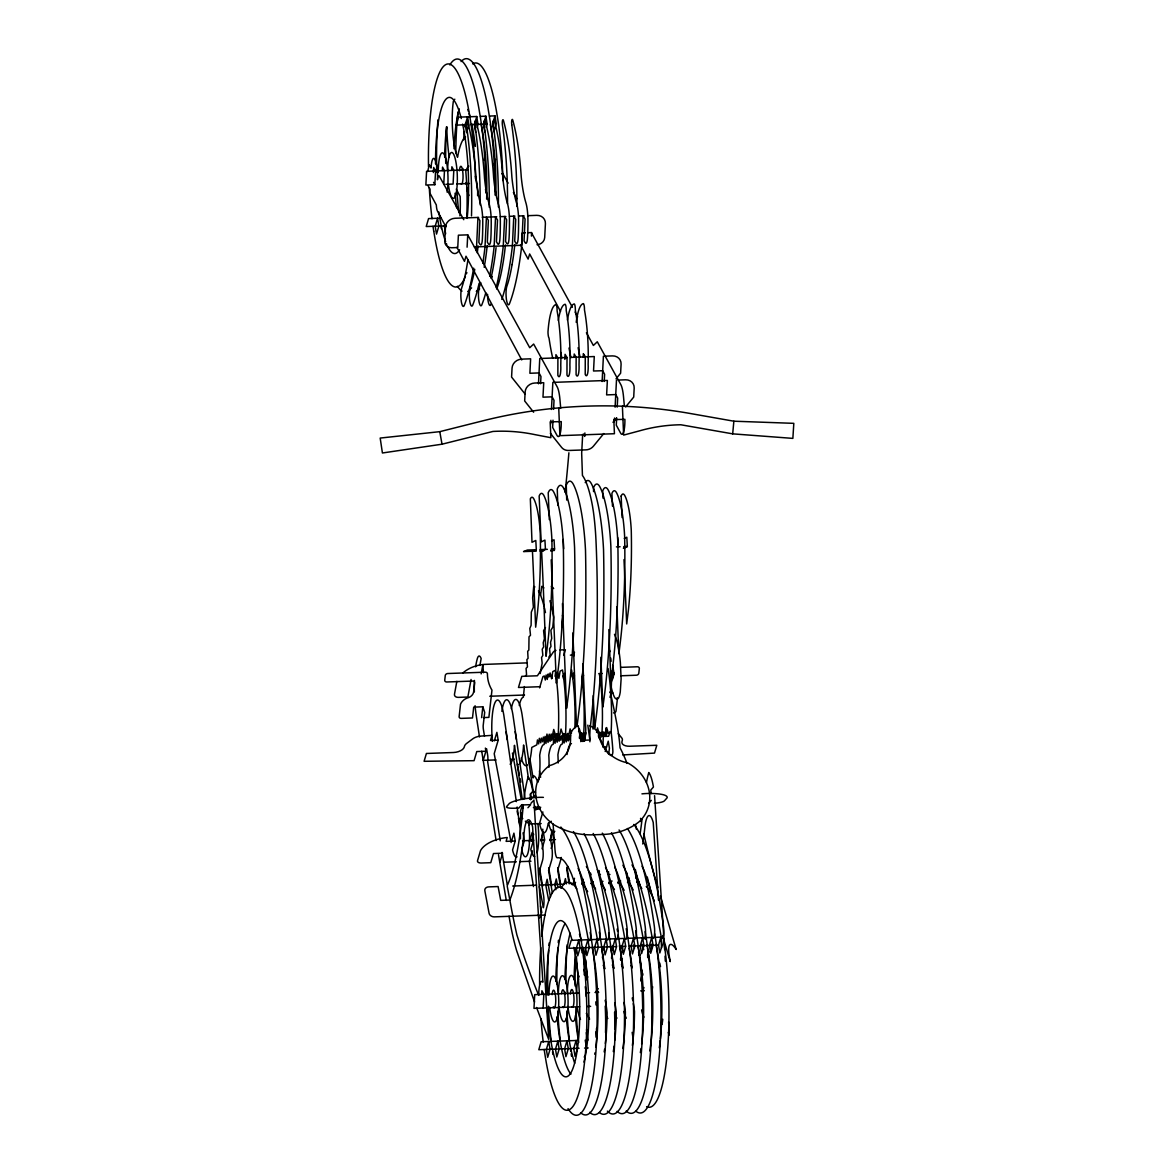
<?xml version="1.0" encoding="UTF-8"?>
<svg xmlns="http://www.w3.org/2000/svg" width="1174" height="1174" viewBox="0 0 1174 1174"><rect width="100%" height="100%" fill="white"/><g stroke="black" fill="none" stroke-linecap="round" stroke-linejoin="round"><path stroke-width="1.5" d="M555.816 358.055L555.948 354.651L557.899 357.85L557.855 375.342A10.434 2.187 88 0 0 560.115 375.049A10.434 2.187 88 0 0 560.761 365.246A62.78 13.119 88 0 0 557.107 310.861A4.945 1.027 88 0 0 556.065 304.594A49.337 10.302 88 0 0 547.994 331.846A5.562 1.159 88 0 0 549.036 338.112A93.773 19.591 88 0 0 552.734 358.231M564.855 359.42L565.076 354.328L567.013 357.527L566.969 375.02A10.434 2.187 88 0 0 569.243 374.726A10.434 2.187 88 0 0 569.889 364.923A62.78 13.119 88 0 0 566.22 310.538A4.945 1.027 88 0 0 565.178 304.271A49.337 10.302 88 0 0 558.325 320.414M574.057 357.41L574.203 354.005L576.141 357.19L576.096 374.697A10.434 2.187 88 0 0 578.356 374.403A10.434 2.187 88 0 0 579.017 364.6A62.78 13.119 88 0 0 575.348 310.2A4.945 1.027 88 0 0 574.306 303.949A49.337 10.302 88 0 0 567.453 320.091M583.184 357.072L583.317 353.682L585.268 356.867L585.224 374.374A10.434 2.187 88 0 0 587.484 374.08A10.434 2.187 88 0 0 588.13 364.278A62.78 13.119 88 0 0 584.476 309.877A4.945 1.027 88 0 0 583.434 303.626A49.337 10.302 88 0 0 576.199 322.322M584.901 432.957L584.725 436.405L583.419 433.998M550.723 423.902L550.899 420.292M551.457 409.462L552.851 382.386L607.369 380.449L606.62 394.89L615.748 394.567L617.671 398.089L617.201 407.114M553.013 420.204L552.646 427.424L556.74 434.938A16.612 3.478 88 0 0 561.26 421.613L550.18 421.862L550.855 437.697L534.992 434.644A165.916 162.159 78.8 0 0 492.948 431.445L442.026 444.198L382.416 452.988L380.185 438.063L439.766 431.665L483.497 420.659A517.294 505.583 78.8 0 1 689.343 413.336L733.867 421.202L793.815 423.344L792.861 438.386L732.679 433.852L680.832 424.768A165.916 162.159 78.8 0 0 639.184 430.946L623.629 435.099L622.396 406.263L624.348 405.881L623.541 397.003A18.446 3.86 88 0 0 620.855 384.661L597.287 341.781L593.384 345.464L586.398 332.741M553.57 409.374L554.025 400.349L552.103 396.827L542.975 397.164L543.723 382.709L534.669 383.032A9.289 8.379 -28.6 0 0 525.145 391.955L524.675 400.965L533.627 412.235M614.354 421.627L614.545 418.017M615.103 407.202L616.482 380.127M616.658 417.944L616.291 425.164L620.386 432.678A16.612 3.478 88 0 0 624.906 419.338L613.826 419.588L614.428 433.72L559.91 435.657L558.751 408.537L560.702 408.156L559.91 399.263A18.446 3.86 88 0 0 557.21 386.921L533.656 344.041L529.738 347.724L467.736 234.859L458.388 235.182L457.757 247.538L451.652 247.743A7.426 6.706 -28.6 0 1 444.741 241.125L445.46 227.184A9.289 8.379 -28.6 0 1 454.984 218.261L478.61 217.425M427.688 171.58L429.229 164.771L431.049 168.058A15.541 3.243 88 0 1 434.982 159.517A15.541 3.243 88 0 1 437.462 179.739A7.602 1.585 88 0 1 439.325 176.232L463.759 219.699M433.367 172.563L433.646 167.412L435.569 170.993L434.835 184.714L425.868 185.037L426.588 171.301L468.353 169.819M442.363 170.524L442.554 167.09L444.476 170.67L443.743 184.406M451.711 170.186L451.887 166.767L453.81 170.333L453.091 184.069L445.827 184.333M467.091 247.2L467.736 234.859M531.411 236.106L531.587 232.584L528.476 232.687M538.484 383.781L539.761 358.496L567.013 357.527M540.598 383.707L540.965 376.516L539.042 372.98M541.728 994.158L541.904 990.739L543.826 994.305L543.107 1008.04M582.671 434.497L581.673 453.193L582.436 475.499A79.993 16.715 88 0 1 592.503 506.082L593.369 511.512A74.813 15.629 88 0 1 596.025 541.566L596.172 544.912A286.089 59.771 88 0 1 590.478 725.385A27.897 5.826 88 0 0 589.891 741.807M602.13 381.506L603.407 356.221L612.446 355.898A9.289 8.379 -28.6 0 1 621.09 364.175L620.62 373.185L616.027 378.806M604.243 381.447L604.61 374.257L602.673 370.72L593.53 370.999L594.279 356.544L570.652 357.395M524.382 686.57L523.384 697.136A34.325 7.176 88 0 0 519.29 705.501M561.847 626.989L562.786 616.981A69.97 14.616 88 0 0 562.478 615.279M732.679 433.852L733.867 421.202M481.604 717.652L482.837 706.807L473.709 707.13L472.491 717.974L461.191 718.385A2.319 1.849 -18.3 0 1 459.137 716.566L460.531 704.18A10.992 8.746 -18.3 0 1 467.076 698.06A7.543 6.002 -18.3 0 0 473.577 692.249L474.634 682.886A2.319 1.849 -18.3 0 0 472.579 681.067L446.795 681.977A2.319 1.849 -18.3 0 1 444.741 680.157L445.269 675.505A2.319 1.849 -18.3 0 1 447.749 673.524L485.346 672.188A2.319 1.849 -18.3 0 1 487.415 673.817A49.381 39.285 -18.3 0 0 491.965 690.136L488.883 717.387L483.424 717.593M570.593 735.452L570.021 739.987L568.847 736.186L568.26 740.897L565.633 733.633L564.606 738.417L563.344 733.486L562.595 739.444L561.466 735.775L560.908 740.324L559.719 736.509L559.132 741.22L557.738 737.536L557.151 742.247L555.757 737.727L555.053 743.318L553.834 739.371L553.218 744.257L551.897 744.947A33.841 7.073 88 0 0 548.786 755.161A26.929 5.621 88 0 1 548.992 767.268M579.34 738.153L579.721 735.129L580.851 738.798L581.6 732.84L582.847 737.771L583.874 732.972L585.019 736.656L585.841 732.767M580.792 741.66L581.203 738.402L582.011 741.029M582.597 740.941L583.126 736.744L584.52 741.278L585.107 736.568M608.66 754.324L609.423 748.22L608.249 741.161L605.182 751.492M540.554 595.101L541.816 586.34A69.97 14.616 88 0 1 543.9 587.91M555.023 676.283L555.478 673.538M581.908 678.205L582.803 672.731L583.566 675.71M600.824 673.45L600.149 677.559L599.4 674.595M456.847 681.346L454.47 694.318A4.637 3.126 -13.2 0 0 458.418 697.371L467.854 697.033L471.082 679.467M479.902 665.467L481.164 658.541A17.889 3.742 88 0 0 477.598 657.748A43.159 9.025 88 0 0 475.631 666.861M481.164 673.92L482.749 665.262A17.889 3.742 88 0 1 483.453 672.731M578.606 731.563L579.252 728.555L581.042 734.337L583.757 732.943A69.97 14.616 88 0 0 581.732 676.708M596.539 732.415L597.493 727.909L599.283 733.691L602.013 732.297A69.97 14.616 88 0 0 599.738 674.214M564.004 884.198L565.398 878.607L566.396 883.89M573.117 883.875L574.512 878.269M582.245 883.552L583.287 879.355M467.164 124.723L456.26 125.119L458.623 117.151L476.791 116.505L474.355 124.473L475.675 132.354M477.084 127.57L478.023 124.4L476.717 116.52M480.43 116.387L485.875 116.182L483.483 124.136L484.803 132.031M486.212 127.247L487.151 124.062L485.845 116.182M494.958 115.859L492.61 123.813L493.916 131.693L496.279 123.74L494.958 115.859L489.514 116.05M494.386 740.765L496.881 732.356L498.187 740.236L494.21 753.693L511.13 842.55M540.187 673.568L542.139 663.163L541.552 657.528L542.858 655.371L542.227 649.222L543.65 646.874L543.224 642.75L544.413 638.759L543.577 630.658L545.455 627.562M539.6 687.861L542.916 676.65L544.266 675.96L545.308 680.039L546.13 674.991L547.26 679.438L548.155 673.949L548.918 676.943L550.107 672.951L551.604 678.807L552.778 671.587L555.185 670.354A69.97 14.616 88 0 1 558.252 733.838L555.522 735.247L553.732 729.45L552.118 736.993L551.208 733.999L550.371 737.888L549.227 734.205L548.214 738.989L546.952 734.058L546.203 740.031L545.074 736.362L544.149 744.433L542.814 745.108A33.841 7.073 88 0 0 539.702 755.322A26.929 5.621 88 0 1 539.292 775.853A7.338 1.526 88 0 1 538.983 779.874M499.889 862.362L502.589 853.204L493.476 853.542L490.761 862.685L481.325 863.022A4.637 2.407 -9.5 0 1 477.524 860.689L480.489 850.68A26.723 13.824 -9.5 0 1 507.241 837.502L506.111 841.347L515.254 841.024L513.918 833.144L511.6 840.98M556.637 675.197L557.43 672.541L558.912 678.396L560.101 671.176L562.493 669.943A69.97 14.616 88 0 1 565.56 733.427L562.845 734.836L561.055 729.039L559.44 736.568L558.516 733.589L557.694 737.477L556.549 733.794L555.522 738.578L554.275 733.647L553.526 739.605L552.396 735.951L551.824 740.486L550.65 736.67L550.063 741.396L548.669 737.698L548.067 742.408L546.673 737.888L545.969 743.494L544.751 739.547M563.725 655.371L565.384 649.75L560.057 649.941M574.497 652.201L573.66 655.019L570.344 655.136M529.371 841.905L532.16 832.483L533.48 840.364L530.824 849.33A23.245 4.857 88 0 0 534.669 856.433M531.602 841.2L533.686 834.171M542.887 811.953L539.512 823.4A27.912 5.826 88 0 0 548.185 823.356L551.31 821.242M532.394 850.827L529.283 861.349L533.48 886.575M540.73 840.878L543.327 832.087L544.633 839.968L542.036 848.743M549.843 840.54L552.44 831.764L553.761 839.645L551.164 848.42M611.096 682.725L613.943 673.069L612.637 665.188M612.461 679.408L614.34 673.054L610.876 673.172M606.077 736.157L606.929 733.266L606.048 727.953M567.864 866.368L566.837 869.831L569.155 883.758M610.054 731.49L608.631 736.274L603.187 736.465M651.746 937.454L649.398 945.408L650.704 953.288L653.067 945.334L651.746 937.454L627.929 938.305M660.874 937.131L662.195 945.011L659.832 952.965L658.526 945.085L660.874 937.131L655.386 937.336M515.225 841.024L512.568 849.976A23.245 4.857 88 0 0 517.059 856.815M621.119 496.147L621.354 495.604A22.012 4.593 88 0 1 624.95 495.868A41.457 8.658 88 0 1 631.274 530.487A158.666 33.151 88 0 1 628.384 610.26L626.681 623.952L625.184 588.512A758.815 158.549 88 0 0 623.996 559.602M548.874 657.117L550.18 654.96L549.549 648.811L550.973 646.463L550.547 642.325L551.721 638.348L550.899 630.247L552.778 627.151L553.702 617.142A69.97 14.616 88 0 0 549.946 600.736M603.788 433.544L593.442 446.164A9.289 8.379 -28.6 0 1 585.987 449.862L568.612 450.478A9.289 8.379 -28.6 0 1 561.627 447.426L550.43 433.353M613.004 422.332L616.453 418.12M625.654 406.908L633.711 397.091L634.18 388.08A9.289 8.379 -28.6 0 0 625.537 379.804L618.302 380.053M530.912 803.383L532.923 801.123M527.933 807.741L530.677 804.66L521.549 804.982L518.82 808.064L514.007 808.24A9.363 1.966 -4.7 0 1 506.684 806.494L509.428 803.383A26.723 5.606 -4.7 0 1 538.514 797.366A16.421 3.449 -4.7 0 1 543.401 797.366M648.576 803.456L651.306 800.36M525.365 676.019L526.568 674.742L526.069 668.358L527.464 666.905L526.891 659.597L528.065 658.365L527.669 651.306L528.843 650.073L529.019 636.807L530.501 635.266L529.797 628.442L531.103 625.36L531.323 612.094L533.378 607.237L532.644 597.904L533.715 586.516A69.97 14.616 88 0 1 534.889 586.941M550.239 676.224L551.575 675.549L552.279 678.264M571.459 743.612L570.138 744.287A33.841 7.073 88 0 0 567.027 754.515M536.313 549.726L532.468 551.604A758.815 158.549 88 0 1 534.17 591.755L535.667 627.18L537.369 613.503A158.666 33.151 88 0 0 540.26 533.715A41.457 8.658 88 0 0 533.935 499.111A22.012 4.593 88 0 0 530.34 498.847L531.998 542.3L535.799 540.451L536.313 549.726L527.375 550.048L523.545 551.575L536.269 551.134M624.274 538.44L626.813 537.208L627.327 546.482L623.467 548.361M541.126 541.918L544.927 540.113L545.44 549.403L541.61 551.208A949.282 198.333 88 0 1 544.516 619.08L546.057 656.295L546.306 654.549A198.494 41.472 88 0 0 547.231 647.52L548.243 638.773A198.494 41.472 88 0 0 551.853 538.969A51.861 10.83 88 0 0 543.944 495.677A27.53 5.753 88 0 0 539.159 496.03L541.097 541.434M551.516 540.979L554.055 539.791L554.568 549.08L550.738 550.87M623.511 548.023L627.327 546.482L623.688 546.614M622.719 754.955L654.49 753.092L656.809 745.27L629.748 746.238A9.48 4.901 -9.5 0 1 621.985 741.498L622.279 740.471A9.48 4.901 -9.5 0 0 621.75 737.932L618.258 733.662M470.803 124.591L487.151 124.018M456.73 183.936L469.439 183.482M441.292 218.129L428.569 218.584L426.221 226.538L446.208 225.834M482.25 217.293L496.778 216.779M500.418 216.647L505.877 216.456M509.501 216.324L514.96 216.133M518.585 216.001L524.044 215.811M527.684 215.678L536.767 215.356A9.289 8.379 -28.6 0 1 545.411 223.632L544.692 237.574A7.426 6.706 -28.6 0 1 537.061 244.706M525.365 232.804L522.254 232.907L521.608 245.263L474.369 246.936M539.013 372.936L529.885 373.259L530.633 358.818L521.579 359.141A9.289 8.379 -28.6 0 0 512.055 368.064L511.585 377.074L525.027 393.965M540.099 549.593L547.363 549.329M551.002 549.212L554.642 549.08M616.423 546.879L620.063 546.746M539.908 551.002L543.547 550.87M550.811 550.606L554.451 550.474M526.994 662.884L484.334 664.396A26.723 17.962 -13.2 0 0 462.864 672.966M621.163 667.346L637.277 666.773A2.319 1.849 -18.3 0 1 639.331 668.593L638.803 673.245A2.319 1.849 -18.3 0 1 636.308 675.226L620.841 675.784M598.74 673.612L602.203 673.48M540.26 686.702L518.468 687.48L521.77 676.341L537.384 675.784L553.248 652.128A4.652 2.407 -9.5 0 1 555.948 650.396M489.778 696.255L524.514 695.023M497.761 740.222L490.497 740.486L492.009 735.379L480.973 736.083A9.48 4.901 -9.5 0 0 472.755 738.842L466.621 743.45A9.48 4.901 -9.5 0 0 464.552 746.077L464.258 747.104A9.48 4.901 -9.5 0 1 453.487 752.505L426.411 753.473L424.093 761.295L474.076 760.679L476.776 751.551L485.904 751.228L485.376 748.073M602.878 747.06L606.532 746.928M495.986 759.901L483.189 760.356L486.608 748.821L487.665 755.176A4.652 0.969 88 0 1 487.797 760.459L487.65 761.662A1144.18 239.056 88 0 0 493.506 797.982L500.241 840.819M510.617 759.373L514.271 759.24M533.422 807.551L540.73 807.286M534.625 809.018L540.113 808.827M541.17 823.546L530.208 823.928A34.809 18.006 -9.5 0 1 525.336 821.154M522.562 840.76L533.524 840.364M540.847 840.114L544.501 839.982M549.975 839.777L555.463 839.586M503.543 862.23L516.34 861.775M519.994 861.643L530.956 861.246M512.715 886.032L536.474 885.181M540.128 885.049L563.902 884.213M571.21 883.949L574.864 883.817M545.088 915.06L494.327 916.865A4.637 3.669 13.9 0 1 489.088 913.299L484.833 890.787A4.637 3.669 13.9 0 1 488.663 886.884L498.099 886.546L500.711 900.37L509.839 900.047A207.167 43.291 88 0 0 524.485 829.24A27.692 5.782 88 0 1 532.6 826.819L542.902 982.198A16.906 3.537 88 0 0 538.734 995.391A812.775 169.819 88 0 1 516.898 934.93A309.364 64.643 88 0 1 509.839 900.047L507.227 886.223M605.975 939.083L571.195 940.33L568.832 948.284L616.423 946.582M609.629 938.951L615.117 938.76M618.786 938.628L624.274 938.437M620.077 946.464L625.581 946.259M629.235 946.127L658.526 945.085M578.577 993.072L534.713 994.642L533.979 1008.363L579.677 1006.734M585.885 992.808L589.539 992.69M595.013 992.485L598.681 992.353M640.711 990.856L644.365 990.739M586.985 1006.485L590.639 1006.353M577.755 1040.443L541.155 1041.749L538.793 1049.703L579.061 1048.279M584.549 1048.074L588.203 1047.942M615.323 1015.686L616.966 1018.166M606.195 1016.009L607.838 1018.489M589.597 1019.135L586.354 1013.382M508.137 183.144L502.971 173.972A7.602 1.585 88 0 0 501.841 173.899M513.39 192.492L516.898 198.729M493.476 163.597L494.694 165.798A15.541 3.243 88 0 1 495.487 159.385M531.382 232.584L572.413 307.309M575.04 312.079L577.667 316.848M560.512 311.389L529.65 253.966L528.124 259.116L520.522 244.984M583.669 354.475L585.386 357.659M433.558 182.337L434.835 184.714M428.128 185.771L429.933 189.131L429.743 192.756L436.317 204.966A7.455 1.556 88 0 0 437.491 211.159L445.915 226.861M521.74 359.919L466.005 256.226L464.478 261.376L456.877 247.259M614.501 634.312L616.453 639.566A44.788 9.363 88 0 1 620.371 662.635L621.119 678.836L620.268 691.956A22.306 4.667 88 0 1 618.287 698.471C614.736 701.377 613.195 693.614 612.3 691.354A43.79 9.143 88 0 1 611.096 686.629M535.476 792.67L535.403 792.494A9.289 1.937 88 0 0 533.48 792.905M668.285 1032.474L669.297 1035.072L668.622 1021.908M456.275 189.117L460.179 196.572A36.409 7.602 88 0 1 459.9 215.825M536.547 1007.468L548.669 1039.372L533.921 799.993M534.552 1001.994L516.707 950.867A133.528 27.897 88 0 1 509.046 916.175M639.302 952.422L640.285 955.328M482.837 706.807L484.686 712.383L483.174 725.635A4.901 1.027 88 0 0 483.439 729.744L484.495 736.142M598.344 735.702L599.092 738.138L599.841 732.18L601.103 737.111L602.115 732.327L603.26 736.01L604.096 732.121L605.006 735.1L606.62 727.572L608.411 733.354L611.14 731.96A69.97 14.616 88 0 0 608.073 668.476M571.474 733.222L570.124 728.878L568.524 736.406L567.6 733.427L566.264 741.924L564.87 737.389L564.166 742.995L562.948 739.048L562.346 743.934L561.011 744.624A33.841 7.073 88 0 0 557.899 754.838A26.929 5.621 88 0 1 558.178 762.997M544.501 740.897L543.327 737.081L542.74 741.807L541.346 738.108L540.759 742.819L539.35 738.299L538.661 743.905L537.443 739.958L536.826 744.844L531.763 747.442A34.325 7.176 88 0 1 528.828 762.821M657.88 887.485L654.828 877.154A209.985 47.899 71.6 0 1 643.822 833.863M660.419 896.1L676.18 949.487A25.461 5.811 71.6 0 0 669.679 958.395L670.237 961.623L662.723 936.104M574.438 676.033L573.675 673.054L572.78 678.543L571.65 674.096M565.325 676.371L564.562 673.377L563.652 678.865L562.904 675.901M659.744 963.032L660.536 966.598M635.31 869.391L638.847 885.328M519.436 775.045L517.411 764.347A32.534 6.795 88 0 0 518.218 764.465M520.126 778.611L520.801 782.178M512.451 753.018L521.256 799.23M522.269 804.572L522.944 808.123M517.103 811.014L517.793 814.58M518.468 818.146L519.818 825.278A23.245 4.857 88 0 1 521.814 812.643M557.929 887.735L556.271 878.93L554.876 884.536L555.86 889.701M550.474 896.863L547.143 879.253L545.749 884.858L548.698 900.399M539.35 886.619L543.357 907.751A9.113 1.908 88 0 0 543.518 895.16L539.468 870.814L542.549 860.395A9.289 1.937 88 0 0 542.858 848.538L541.537 840.188L542.696 831.427A9.289 1.937 88 0 0 542.784 829.138M540.554 905.902L541.86 912.8M638.524 951.85L639.184 955.445M639.845 959.055L641.151 966.275M641.811 969.871L642.794 975.286M633.843 944.85L634.488 948.445M439.766 431.665L442.026 444.198M635.809 930.733L637.174 938.965A116.593 24.361 88 0 1 640.138 1065.229A116.593 24.361 88 0 1 617.084 1111.367M599.312 932.039L600.692 940.271A116.593 24.361 88 0 1 603.641 1066.535A116.593 24.361 88 0 1 580.602 1112.659M590.184 932.361L591.564 940.594A116.593 24.361 88 0 1 593.692 1073.33A116.593 24.361 88 0 1 568.025 1108.623M506.302 900.473L498.48 854.76M645.142 931.613L646.302 938.642A116.593 24.361 88 0 1 649.266 1064.906A116.593 24.361 88 0 1 626.212 1111.044M608.646 932.904L609.805 939.948A116.593 24.361 88 0 1 612.769 1066.212A116.593 24.361 88 0 1 589.715 1112.336M576.493 726.06L572.897 632.889M566.969 867.248L569.669 883.479M557.855 867.586L560.556 883.802M560.614 887.559L557.709 870.169L560.79 859.75A9.289 1.937 88 0 0 561.245 857.431M585.224 1040.179L586.53 1048.059M539.453 770.922L540.348 776.263A7.866 1.644 88 0 0 540.642 777.232M444.315 225.892L445.636 233.773M548.728 867.909L551.721 885.93M552.352 893.106L548.581 870.492L551.677 860.072A9.289 1.937 88 0 0 551.985 848.215L550.65 839.865L551.809 831.104A9.289 1.937 88 0 0 551.883 829.974M529.885 758.668L533.084 777.966A7.866 1.644 88 0 0 533.627 775.853A34.853 7.279 88 0 1 537.56 781.693A7.338 1.526 88 0 0 538.352 781.752M539.6 868.232L542.608 886.253M515.122 731.681L516.428 739.561M523.046 832.806L524.352 840.701L521.696 849.653A23.245 4.857 88 0 0 528.197 852.148A23.245 4.857 88 0 0 528.476 822.064M505.994 732.004L507.315 739.884M496.118 840.569L481.722 751.257M662.943 935.693L663.648 940.095A111.574 23.304 88 0 1 666.949 1056.615A111.574 23.304 88 0 1 646.639 1106.656M654.681 933.726L655.43 938.319A116.593 24.361 88 0 1 658.511 1063.483A116.593 24.361 88 0 1 635.912 1111.22M618.184 935.032L618.933 939.626A116.593 24.361 88 0 1 622.015 1064.774A116.593 24.361 88 0 1 599.415 1112.526M626.608 872.517L627.973 881.058A186.02 38.859 88 0 0 629.293 877.976M433.734 231.146L435.055 239.026A111.574 23.304 88 0 0 465.432 276.345M502.076 852.397L507.344 885.343A186.02 38.859 88 0 0 523.002 807.947A92.57 19.342 88 0 1 523.222 805.613M479.491 736.934L475.925 713.44A43.159 9.025 88 0 1 475.074 705.721M534.067 797.381L522.063 714.555A32.534 6.795 88 0 0 511.35 708.803M535.359 806.377L535.887 809.987M528.549 779.287L523.589 744.991A32.534 6.795 88 0 1 519.51 763.643M530.648 793.741L531.426 799.156M524.939 797.704L512.935 714.878A32.534 6.795 88 0 0 501.87 711.341M522.313 799.479L514.461 745.314A32.534 6.795 88 0 1 510.132 764.215M516.34 801.622L503.822 715.201A32.534 6.795 88 0 0 494.885 702.888A32.534 6.795 88 0 0 492.405 741.381M517.118 807.022L519.202 821.433A23.245 4.857 88 0 1 520.434 838.823M587.822 725.15L589.847 740.016L580.719 740.354L578.18 725.664A14.763 13.017 21.6 0 0 570.432 736.436A33.62 29.658 21.6 0 1 549.461 765.639A41.398 36.526 21.6 0 0 554.304 824.955A64.379 56.807 21.6 0 0 593.56 834.787L602.673 834.465A64.379 56.807 21.6 0 0 638.891 821.947A41.398 36.526 21.6 0 0 627.635 762.851A33.62 29.658 21.6 0 1 598.975 735.423A14.763 13.017 21.6 0 0 589.597 725.723M587.47 977.737L586.824 972.175A71.966 15.042 88 0 1 585.797 959.965M578.547 979.791L577.696 972.498A71.966 15.042 88 0 1 576.478 957.177M449.128 157.228L448.277 149.92A71.966 15.042 88 0 1 446.707 126.763A78.1 16.319 88 0 0 444.667 157.023M654.564 795.693L664.645 949.605M651.1 793.639L650.807 789.999L653.434 787.035A34.061 7.117 88 0 0 648.782 772.536A92.57 19.342 88 0 0 646.448 782.544M530.619 799.743L530.164 794.284L532.791 791.32A34.061 7.117 88 0 0 528.153 776.836A92.57 19.342 88 0 0 523.956 798.892M553.086 824.031L555.023 850.079A9.553 1.996 88 0 0 557.312 857.812A115.492 24.126 88 0 1 566.631 864.578L568.157 867.16A131.18 27.413 88 0 1 571.679 874.571L575.143 884.462A222.767 46.549 88 0 1 587.411 934.915L587.866 937.468A8.291 1.732 88 0 0 590.214 939.332A8.291 1.732 88 0 0 590.478 928.649A195.045 40.752 88 0 0 560.849 827.039M658.467 900.135L653.228 822.519A27.692 5.782 88 0 0 645.128 824.94A207.167 43.291 88 0 1 642.75 844.018M661.021 939.009L661.593 947.844M665.027 956.164L665.306 961.095M617.7 537.531L618.199 546.82M563.197 539.453L563.681 548.757M551.193 559.807L556.359 683.224L556.696 680.832A235.504 49.205 88 0 0 557.797 672.497A192.037 40.121 88 0 0 558.985 662.121A235.504 49.205 88 0 0 563.285 543.709A61.532 12.855 88 0 0 553.893 492.346A32.667 6.824 88 0 0 548.214 492.757L549.3 519.612M562.449 603.553L566.572 708.362A270.035 56.425 88 0 0 568.275 695.712A220.859 46.138 88 0 0 569.654 683.782A270.856 56.587 88 0 0 574.585 547.598A70.763 14.792 88 0 0 563.799 488.516M621.163 496.059L622.088 517.558M612.461 506.17L611.918 493.432A27.53 5.753 88 0 1 616.717 493.08A51.861 10.83 88 0 1 624.627 536.386A198.494 41.472 88 0 1 621.002 636.191L619.989 644.937A198.494 41.472 88 0 1 619.08 651.966L618.83 653.713L617.289 616.482A949.282 198.333 88 0 0 616.937 606.782M602.966 498.114L602.732 490.82A32.667 6.824 88 0 1 608.411 490.394A61.532 12.855 88 0 1 617.803 541.772A235.504 49.205 88 0 1 613.503 660.184A192.037 40.121 88 0 1 612.314 670.559A235.504 49.205 88 0 1 611.214 678.895L610.876 681.287L608.836 629.572M593.56 491.613L593.53 487.709A37.568 7.851 88 0 1 600.075 487.225A70.763 14.792 88 0 1 610.862 546.306A270.856 56.587 88 0 1 605.931 682.49A220.859 46.138 88 0 1 604.551 694.421A270.035 56.425 88 0 1 602.849 707.071L600.897 657.264M582.92 663.75L585.591 725.268A13.281 2.774 88 0 1 583.816 740.735A421.349 88.035 88 0 0 582.847 741.528M566.719 500.08L566.264 485.214A41.736 8.717 88 0 1 573.514 484.686A78.599 16.421 88 0 1 585.503 550.312A300.837 62.853 88 0 1 580.029 701.568A245.366 51.26 88 0 1 578.489 714.819A300.837 62.853 88 0 1 577.094 725.473M557.811 505.334L557.254 489A37.568 7.851 88 0 1 563.799 488.516M611.83 671.19L611.14 692.278A22.306 4.667 88 0 1 609.937 697.283M593.237 695.639L594.631 728.291A300.837 62.853 88 0 0 596.524 714.188A245.366 51.26 88 0 0 598.05 700.922A300.837 62.853 88 0 0 603.539 549.667A78.599 16.421 88 0 0 591.549 484.04A41.736 8.717 88 0 0 585.224 482.646M574.717 1063.248A78.115 16.319 88 0 1 566.396 1018.313M565.017 993.923A78.115 16.319 88 0 1 564.987 992.059M564.987 979.116A78.115 16.319 88 0 1 570.168 933.183M592.342 948.21A78.115 16.319 88 0 1 595.849 1047.105M594.969 1052.858A78.115 16.319 88 0 1 594.719 1054.223M560.306 1041.074A116.593 24.361 88 0 1 557.753 1011.313M556.872 983.973A116.593 24.361 88 0 1 557.885 947.535M558.252 942.663A116.593 24.361 88 0 1 558.442 940.271M572.281 884.844A116.593 24.361 88 0 1 575.612 882.32M581.922 883.758A116.593 24.361 88 0 1 586.516 889.569M587.073 890.567A116.593 24.361 88 0 1 587.646 891.624M552.91 1054.428A116.593 24.361 88 0 1 552.528 1051.86M551.193 1041.397A116.593 24.361 88 0 1 548.346 1006.147M547.935 995.185A116.593 24.361 88 0 1 548.61 950.338M548.948 945.422A116.593 24.361 88 0 1 549.124 943.001M561.011 888.146A116.593 24.361 88 0 1 576.816 888.953M570.975 1074.107A78.115 16.319 88 0 1 557.107 1016.787M555.83 981.273A78.115 16.319 88 0 1 565.164 923.498M579.472 934.225A78.115 16.319 88 0 1 581.585 941.445M582.906 947.036A78.115 16.319 88 0 1 583.948 1062.074M629.103 948.196A78.1 16.319 88 0 1 632.155 967.875A71.966 15.042 88 0 0 631.098 965.41M632.375 1045.403A78.1 16.319 88 0 0 634.503 1011.606A36.453 7.616 88 0 0 633.373 1003.565M620.782 960.009A71.966 15.042 88 0 1 622.352 958.615M632.214 997.973A36.453 7.616 88 0 1 632.815 1000.659M602.467 957.896A78.1 16.319 88 0 1 602.776 954.638M603.304 949.883A78.1 16.319 88 0 1 603.495 948.343M596.509 1037.126A116.593 24.361 88 0 1 595.952 1031.77M608.778 883.538A116.593 24.361 88 0 1 612.109 881.028M617.847 882.012A116.593 24.361 88 0 1 623.012 888.263M623.57 889.276A116.593 24.361 88 0 1 624.128 890.332M571.533 1056.306A116.593 24.361 88 0 1 571.151 1053.753M570.769 1051.185A116.593 24.361 88 0 1 570.417 1048.602M569.434 1040.722A116.593 24.361 88 0 1 566.881 1010.961M565.985 983.621A116.593 24.361 88 0 1 567.189 944.732M581.952 883.905A116.593 24.361 88 0 1 584.168 882.232M591.05 883.406A116.593 24.361 88 0 1 595.629 889.217M576.258 952.466A71.966 15.042 88 0 1 576.141 949.326A78.1 16.319 88 0 0 574.086 979.6M578.738 1042.453A78.1 16.319 88 0 1 575.319 1015.745M601.719 949.208A78.1 16.319 88 0 1 604.771 968.888A71.966 15.042 88 0 0 603.201 965.277M605.373 1043.495A78.1 16.319 88 0 0 607.119 1012.619A36.453 7.616 88 0 0 605.153 1000.248M604.61 1049.218A78.1 16.319 88 0 1 604.184 1051.904M585.254 1055.925A36.409 7.602 88 0 1 584.168 1056.967M596.128 991.575A36.453 7.616 88 0 1 598.226 988.684M595.805 1001.848A71.966 15.042 88 0 1 595.996 1004.959M596.509 1028.365A71.966 15.042 88 0 1 596.245 1037.405M587.646 976.298A71.966 15.042 88 0 0 586.971 979.85A36.409 7.602 88 0 1 584.021 969.357M582.011 952.73A36.409 7.602 88 0 1 581.82 949.106M578.254 1037.772A116.593 24.361 88 0 1 575.862 1007.923M575.143 986.043A116.593 24.361 88 0 1 575.583 956.927M591.08 883.611A116.593 24.361 88 0 1 593.296 881.938M600.75 883.611A116.593 24.361 88 0 1 605.329 889.921M617.128 929.03A116.593 24.361 88 0 1 617.568 931.408M587.587 1040.59A78.1 16.319 88 0 1 586.34 1032.577M583.845 963.561A78.1 16.319 88 0 1 584.872 952.099M610.26 946.024A78.1 16.319 88 0 1 610.847 948.886M611.14 950.353A78.1 16.319 88 0 1 613.899 968.565A71.966 15.042 88 0 0 612.329 964.955M616.247 1012.296A78.1 16.319 88 0 1 614.824 1040.135M614.119 1046.093A78.1 16.319 88 0 1 613.298 1051.581M585.444 953.714A71.966 15.042 88 0 1 585.254 949.003M614.853 1002.728A36.453 7.616 88 0 1 616.247 1012.326M605.212 1006.191A71.966 15.042 88 0 1 605.535 1032.606M598.021 992.324A8.878 1.849 88 0 1 598.109 991.634M607.384 1111.118A116.593 24.361 88 0 0 630.893 1066.667A116.593 24.361 88 0 0 628.061 939.288L626.681 931.055A116.593 24.361 88 0 0 626.241 928.678M619.388 945.672A78.1 16.319 88 0 1 623.027 968.198A71.966 15.042 88 0 0 621.442 964.617M622.866 1048.529A78.1 16.319 88 0 0 625.375 1011.929A36.453 7.616 88 0 0 623.981 1002.405M587.675 1040.076A116.593 24.361 88 0 1 586.56 1029.378M584.226 974.904A116.593 24.361 88 0 1 584.593 959.129M600.75 882.731A116.593 24.361 88 0 1 602.981 881.322M608.719 882.305A116.593 24.361 88 0 1 613.312 887.617M613.885 888.557A116.593 24.361 88 0 1 614.442 889.569M614.589 1012.149A71.966 15.042 88 0 1 614.721 1029.246M611.537 958.351A78.115 16.319 88 0 1 611.669 956.707M612.329 950.368A78.115 16.319 88 0 1 612.916 945.862M637.966 946.582A78.115 16.319 88 0 1 641.65 1043.979M641.033 1048.411A78.115 16.319 88 0 1 640.344 1052.594M617.891 883.215A116.593 24.361 88 0 1 620.664 880.955M627.547 882.129A116.593 24.361 88 0 1 632.126 887.94M632.698 888.938A116.593 24.361 88 0 1 633.256 890.009M611.962 958.189A116.593 24.361 88 0 1 612.065 955.621M612.329 950.558A116.593 24.361 88 0 1 612.637 945.584M627.562 882.305A116.593 24.361 88 0 1 629.792 880.632M636.66 881.806A116.593 24.361 88 0 1 641.811 888.615M624.421 1041.206A78.115 16.319 88 0 1 623.834 1037.86M620.518 959.672A78.115 16.319 88 0 1 620.65 958.013M621.648 948.519A78.115 16.319 88 0 1 622.044 945.54M645.098 937.865A78.115 16.319 88 0 1 645.451 939.171M646.771 944.762A78.115 16.319 88 0 1 647.079 946.259M647.402 947.8A78.115 16.319 88 0 1 650.968 1042.13M650.778 1043.657A78.115 16.319 88 0 1 649.706 1050.906M622.396 951.806A111.574 23.304 88 0 1 622.69 947.051M639.654 884.638A111.574 23.304 88 0 1 640.197 884.462M646.243 886.502A111.574 23.304 88 0 1 646.801 887.045M647.344 887.647A111.574 23.304 88 0 1 653.287 898.183M653.815 899.489A111.574 23.304 88 0 1 654.329 900.84M632.962 1037.537A78.115 16.319 88 0 1 632.155 1032.342M630.966 946.699A78.115 16.319 88 0 1 631.172 945.217M655.884 944.439A78.115 16.319 88 0 1 660.434 1038.682M660.272 1040.267A78.115 16.319 88 0 1 659.289 1047.766M544.193 1049.497A111.574 23.304 88 0 0 544.912 1054.384L546.218 1062.25A111.574 23.304 88 0 0 578.914 1092.891A111.574 23.304 88 0 0 581.541 943.016L580.22 935.135A111.574 23.304 88 0 0 541.772 936.324M543.21 1042.013A111.574 23.304 88 0 1 540.979 1018.856M539.614 984.839A111.574 23.304 88 0 1 540.759 947.623M573.778 947.359A78.115 16.319 88 0 1 572.266 1070.072A78.115 16.319 88 0 1 547.319 1007.747M546.776 994.583A78.115 16.319 88 0 1 554.495 926.624A78.115 16.319 88 0 1 572.12 940.462M609.614 650.191A44.788 9.363 88 0 1 609.864 651.687M610.744 658.042A44.788 9.363 88 0 1 611.096 661.314M468.94 195.486A22.981 4.799 88 0 1 466.724 187.414M466.283 184.538A22.981 4.799 88 0 1 466.034 182.498M447.617 171.037A22.981 4.799 88 0 1 454.191 155.467A22.981 4.799 88 0 1 456.246 192.639A22.981 4.799 88 0 1 448.351 184.157M486.946 194.312A22.981 4.799 88 0 1 485.478 189.396M484.246 160.28A22.981 4.799 88 0 1 485.42 154.366M438.284 172.49A22.981 4.799 88 0 1 444.608 155.232A22.981 4.799 88 0 1 447.074 192.096M600.457 874.63A9.289 1.937 88 0 1 600.09 874.072M599.4 872.018A9.289 1.937 88 0 1 599.107 870.536M558.369 993.63A22.981 4.799 88 0 1 565.076 979.087A22.981 4.799 88 0 1 566.881 1016.346A22.981 4.799 88 0 1 559 1006.778M561.524 993.63A8.878 1.849 88 0 1 563.931 991.076A8.878 1.849 88 0 1 565.017 1002.772A8.878 1.849 88 0 1 562.757 1006.822M549.021 995.038A22.981 4.799 88 0 1 555.581 979.043A22.981 4.799 88 0 1 557.591 1016.449A22.981 4.799 88 0 1 549.667 1007.116M552.118 994.686A8.878 1.849 88 0 1 554.524 991.267A8.878 1.849 88 0 1 555.654 1003.344A8.878 1.849 88 0 1 553.248 1006.764M626.329 1018.196A22.981 4.799 88 0 1 623.981 1011.474M567.291 992.235A22.981 4.799 88 0 1 574.115 979.16A22.981 4.799 88 0 1 575.744 1016.258A22.981 4.799 88 0 1 567.908 1006.47M570.359 994.04A8.878 1.849 88 0 1 572.663 990.357A8.878 1.849 88 0 1 573.969 1001.671A8.878 1.849 88 0 1 571.841 1006.808M643.91 1017.198A22.981 4.799 88 0 1 641.606 1009.948M640.725 980.877A22.981 4.799 88 0 1 642.677 973.892M643.132 991.458A8.878 1.849 88 0 1 643.954 987.481M580.484 1019.458A22.981 4.799 88 0 1 577.373 1007.189M576.61 994.055A22.981 4.799 88 0 1 579.252 976.152M585.268 986.732A22.981 4.799 88 0 1 586.208 996.447M649.897 952.026A44.48 9.289 88 0 1 651.247 950.426A29.643 6.193 88 0 0 651.423 944.175M662.752 1019.252A44.48 9.289 88 0 1 662.063 1024.432M647.637 954.095A28.381 5.929 88 0 1 647.696 957.646M652.186 991.428A9.627 2.01 88 0 1 652.7 986.806M474.34 691.897A43.159 9.025 88 0 1 474.443 680.421M528.946 824.955A23.245 4.857 88 0 1 529.151 821.712M537.883 823.693A23.245 4.857 88 0 1 537.061 852.764M603.26 732.121A34.325 7.176 88 0 1 602.849 745.622M642.046 819.276A186.02 38.859 88 0 1 640.109 833.731M636.543 876.391A207.167 43.291 88 0 1 636.044 878.387M643.763 949.619A812.775 169.819 88 0 1 641.973 944.307M641.943 793.859A16.421 3.449 -4.7 0 1 647.168 793.492A26.723 5.606 -4.7 0 1 667.126 797.792L664.396 800.873A9.363 1.966 -4.7 0 1 654.344 803.236M609.952 874.527A9.289 1.937 88 0 1 609.394 874.072M608.675 872.326A9.289 1.937 88 0 1 608.514 871.695M570.975 357.571A93.773 19.591 88 0 1 569.008 348.003M591.153 874.718A9.289 1.937 88 0 1 590.434 872.972M611.199 732.429A197.408 45.023 71.6 0 1 612.887 751.331A21.205 4.843 71.6 0 1 610.098 755.176M609.115 754.412A21.205 4.843 71.6 0 1 607.442 752.417A30.275 6.897 71.6 0 1 599.606 737.331M651.658 894.779A475.646 108.492 71.6 0 1 647.241 876.934M636.469 829.402A475.646 108.492 71.6 0 1 635.501 824.75M641.253 821.844A209.985 47.899 71.6 0 1 640.549 818.337M627.063 763.423A46.226 10.537 71.6 0 0 620.048 747.794A106.496 24.287 71.6 0 0 616.996 724.74A221.534 50.526 71.6 0 0 610.157 691.735M574.159 655.752A4.124 0.866 88 0 1 573.176 650.352A248.609 51.935 88 0 1 573.294 646.889M613.532 712.956A2.319 1.849 -18.3 0 0 616.027 710.974L617.421 698.589A10.992 8.746 -18.3 0 0 617.172 697.649M613.224 693.335A10.992 8.746 -18.3 0 0 612.226 692.895A7.543 6.002 -18.3 0 1 610.054 692.249M511.776 124.84A118.398 24.742 88 0 1 516.839 206.257M514.784 244.603A118.398 24.742 88 0 1 512.069 264.561M512.069 264.59A124.561 26.019 88 0 1 507.96 282.993L506.816 286.5A9.744 2.04 88 0 0 506.464 299.825A10.771 2.245 88 0 0 509.633 303.332L510.705 300.412A184.553 38.566 88 0 0 521.711 245.821L523.134 215.84L525.072 219.024L524.044 240.802L525.248 242.783A9.289 1.937 88 0 0 527.537 237.427L527.772 232.657A91.19 19.048 88 0 0 527.933 220.286A18.593 3.889 88 0 0 525.879 202.735A52.742 11.021 88 0 1 521.241 176.878A90.721 18.96 88 0 0 512.862 120.511A3.683 0.763 88 0 0 512.348 119.41L512.172 119.44A3.683 0.763 88 0 0 511.776 124.811M507.52 203.88A118.398 24.742 88 0 0 502.428 125.163A3.683 0.763 88 0 1 502.824 119.777L502.986 119.733A3.683 0.763 88 0 1 503.529 120.849A90.721 18.96 88 0 1 511.893 177.215A52.742 11.021 88 0 0 516.545 203.058A18.593 3.889 88 0 1 518.6 220.624A91.19 19.048 88 0 1 518.424 232.98L518.204 237.764A9.289 1.937 88 0 1 515.9 243.121L514.696 241.14L515.738 219.362L513.801 216.177L512.363 246.144A184.553 38.566 88 0 1 501.826 299.399M505.436 244.94A118.398 24.742 88 0 1 502.721 264.884A124.561 26.019 88 0 1 498.627 283.316L497.483 286.838A9.744 2.04 88 0 0 496.954 289.288M498.378 206.917A118.398 24.742 88 0 0 493.315 125.486A3.683 0.763 88 0 1 493.696 120.1L493.858 120.071A3.683 0.763 88 0 1 494.401 121.171A90.721 18.96 88 0 1 502.78 177.538A52.742 11.021 88 0 0 507.417 203.381A18.593 3.889 88 0 1 509.472 220.947A91.19 19.048 88 0 1 509.311 233.303L509.076 238.087A9.289 1.937 88 0 1 506.786 243.444L505.568 241.462L506.61 219.685L504.673 216.5L503.235 246.467A184.553 38.566 88 0 1 496.162 287.689M496.059 247.626A118.398 24.742 88 0 1 493.594 265.207A124.561 26.019 88 0 1 490.981 278.106M487.548 294.263A9.744 2.04 88 0 0 488.002 300.485A10.771 2.245 88 0 0 491.158 303.993M489.25 207.24A118.398 24.742 88 0 0 484.187 125.809A3.683 0.763 88 0 1 484.568 120.423L484.745 120.394A3.683 0.763 88 0 1 485.288 121.494A90.721 18.96 88 0 1 493.652 177.861A52.742 11.021 88 0 0 498.29 203.718A18.593 3.889 88 0 1 500.344 221.27A91.19 19.048 88 0 1 500.183 233.626L499.948 238.41A9.289 1.937 88 0 1 497.659 243.766L496.455 241.785L497.497 220.008L495.545 216.823L494.122 246.789A184.553 38.566 88 0 1 489.661 276.183M487.195 245.586A118.398 24.742 88 0 1 484.48 265.529A124.561 26.019 88 0 1 484.187 267.305M480.753 282.64A124.561 26.019 88 0 1 480.371 283.976L479.241 287.483A9.744 2.04 88 0 0 478.875 300.808A10.771 2.245 88 0 0 482.044 304.315L483.116 301.395A184.553 38.566 88 0 0 485.787 292.781M475.059 126.146A118.398 24.742 88 0 1 480.151 204.848M478.067 245.924A118.398 24.742 88 0 1 477.29 252.88M482.837 263.284A184.553 38.566 88 0 0 484.994 247.127L486.432 217.146L488.369 220.33L487.327 242.108L488.531 244.089A9.289 1.937 88 0 0 490.835 238.733L491.055 233.964A91.19 19.048 88 0 0 491.231 221.593A18.593 3.889 88 0 0 489.176 204.041A52.742 11.021 88 0 1 484.524 178.184A90.721 18.96 88 0 0 476.16 121.817A3.683 0.763 88 0 0 475.631 120.717L475.543 120.702A3.683 0.763 88 0 0 475.074 126.117M479.124 283.257A184.553 38.566 88 0 1 473.988 301.718L472.917 304.638A10.771 2.245 88 0 1 469.747 301.131A9.744 2.04 88 0 1 470.114 287.806L471.244 284.299A124.561 26.019 88 0 0 474.751 269.33M471.493 215.899A118.398 24.742 88 0 0 466.592 126.44A3.683 0.763 88 0 1 466.988 121.054L467.149 121.01A3.683 0.763 88 0 1 467.692 122.125A90.721 18.96 88 0 1 476.057 178.492A52.742 11.021 88 0 0 480.709 204.335A18.593 3.889 88 0 1 482.763 221.901A91.19 19.048 88 0 1 482.587 234.257L482.367 239.041A9.289 1.937 88 0 1 480.063 244.397L478.86 242.416L479.902 220.639L477.95 217.439L476.527 247.421A184.553 38.566 88 0 1 476.13 250.766M467.912 259.85A118.398 24.742 88 0 1 466.885 266.16A124.561 26.019 88 0 1 462.776 284.592L461.646 288.114A9.744 2.04 88 0 0 461.279 301.439A10.771 2.245 88 0 0 464.449 304.947L465.52 302.026A184.553 38.566 88 0 0 473.636 268.142M561.862 357.909A93.773 19.591 88 0 1 560.644 352.288M580.103 357.248A93.773 19.591 88 0 1 578.136 347.68M539.526 917.863A9.289 1.937 88 0 1 538.279 915.089M540.759 916.483A9.289 1.937 88 0 1 540.612 916.953M637.291 881.601A4.637 3.669 13.9 0 1 639.111 881.821M592.914 700.071A69.97 14.616 88 0 1 593.061 729.127M551.296 586.369A69.97 14.616 88 0 1 553.658 588.57M571.577 669.767A69.97 14.616 88 0 1 574.878 728.012M527.654 764.817A34.325 7.176 88 0 1 521.241 757.993M538.44 590.904A69.97 14.616 88 0 1 544.105 606.532M544.457 607.985A69.97 14.616 88 0 1 545.455 612.593M642.031 866.221A131.18 27.413 88 0 1 644.673 871.974L648.121 881.865A222.767 46.549 88 0 1 660.39 932.317L660.845 934.871A8.291 1.732 88 0 0 663.207 936.735A8.291 1.732 88 0 0 663.457 926.051A195.045 40.752 88 0 0 633.828 824.441M586.398 866.5A131.18 27.413 88 0 1 587.293 868.173M588.189 869.963A131.18 27.413 88 0 1 589.935 873.926L593.384 883.802A222.767 46.549 88 0 1 605.652 934.255L606.107 936.823A8.291 1.732 88 0 0 608.455 938.686A8.291 1.732 88 0 0 608.719 927.988A195.045 40.752 88 0 0 584.065 833.775M578.166 868.496A131.18 27.413 88 0 1 580.807 874.248L584.27 884.139A222.767 46.549 88 0 1 596.524 934.592L596.979 937.146A8.291 1.732 88 0 0 599.342 939.009A8.291 1.732 88 0 0 599.606 928.311A195.045 40.752 88 0 0 573.455 831.603M554.803 831.28A27.912 5.826 88 0 1 548.625 823.077M597.302 869.641A131.18 27.413 88 0 1 599.048 873.603L602.511 883.479A222.767 46.549 88 0 1 614.78 933.932L615.235 936.5A8.291 1.732 88 0 0 617.583 938.364A8.291 1.732 88 0 0 617.847 927.665A195.045 40.752 88 0 0 593.178 833.452M537.589 809.135A27.912 5.826 88 0 1 537.443 806.553M622.895 865.209A131.18 27.413 88 0 1 626.417 872.634L629.88 882.51A222.767 46.549 88 0 1 642.149 932.963L642.604 935.517A8.291 1.732 88 0 0 644.952 937.395A8.291 1.732 88 0 0 645.216 926.697A195.045 40.752 88 0 0 619.065 829.974M632.008 864.886A131.18 27.413 88 0 1 635.545 872.297L639.008 882.188A222.767 46.549 88 0 1 651.262 932.64L651.717 935.194A8.291 1.732 88 0 0 654.079 937.072A8.291 1.732 88 0 0 654.344 926.374A195.045 40.752 88 0 0 627.444 828.492M614.662 867.19A131.18 27.413 88 0 1 617.304 872.957L620.753 882.833A222.767 46.549 88 0 1 633.021 933.286L633.476 935.839A8.291 1.732 88 0 0 635.824 937.718A8.291 1.732 88 0 0 636.088 927.02A195.045 40.752 88 0 0 611.434 832.806M522.753 818.63A34.809 18.006 -9.5 0 1 523.178 805.159M529.547 799.098A34.809 18.006 -9.5 0 1 535.579 795.62M568.891 452.782A594.998 124.312 88 0 1 565.12 492.317M552.132 584.916A594.998 124.312 88 0 1 551.516 588.247M605.535 867.513A131.18 27.413 88 0 1 608.176 873.28L616.555 900.15A222.767 46.549 88 0 1 623.893 933.609L624.348 936.162A8.291 1.732 88 0 0 626.711 938.041A8.291 1.732 88 0 0 626.975 927.343A195.045 40.752 88 0 0 602.306 833.129M454.822 99.203A78.1 16.319 88 0 0 453.34 101.346A36.409 7.602 88 0 0 457.552 157.287A71.966 15.042 88 0 1 465.564 137.006M467.751 109.461A78.1 16.319 88 0 1 468.455 111.501M469.13 113.673A78.1 16.319 88 0 1 469.805 116.006M471.713 123.784A78.1 16.319 88 0 1 475.353 146.324A71.966 15.042 88 0 0 472.153 139.897M477.613 195.706A78.1 16.319 88 0 0 477.701 190.056A36.453 7.616 88 0 0 475.426 176.379M468.808 166.106A36.453 7.616 88 0 0 465.799 171.58A71.966 15.042 88 0 1 466.694 217.748M459.401 170.817A8.878 1.849 88 0 1 461.705 167.134A8.878 1.849 88 0 1 463.011 178.448A8.878 1.849 88 0 1 460.883 183.584M462.028 291.108A116.593 24.361 88 0 1 457.42 286.28M441.365 228.651A116.593 24.361 88 0 1 440.998 226.054M440.015 218.188A116.593 24.361 88 0 1 439.722 215.532M436.772 171.976A116.593 24.361 88 0 1 437.961 119.777M449.833 64.937A116.593 24.361 88 0 1 479.021 109.167L480.386 117.371A116.593 24.361 88 0 1 485.948 192.756M471.596 287.835A116.593 24.361 88 0 1 471.067 288.54M469.967 289.773A116.593 24.361 88 0 1 467.751 291.445M456.627 207.857A78.115 16.319 88 0 1 455.057 193.24M454.015 148.731A78.115 16.319 88 0 1 459.313 108.874M480.856 123.49A78.115 16.319 88 0 1 486.638 199.14M445.724 163.435A116.593 24.361 88 0 1 446.546 126.763M461.103 61.591A116.593 24.361 88 0 1 488.135 108.815L489.514 117.048A116.593 24.361 88 0 1 495.061 195.089M479.638 288.833A116.593 24.361 88 0 1 476.306 291.343M458.814 212.714A111.574 23.304 88 0 1 456.979 192.022M455.806 152.899A111.574 23.304 88 0 1 456.95 123.402M457.126 121.083A111.574 23.304 88 0 1 457.963 112.102M472.667 63.895A111.574 23.304 88 0 1 496.426 110.943L497.732 118.823A111.574 23.304 88 0 1 502.912 180.561M492.317 276.492A111.574 23.304 88 0 1 491.833 277.563M462.967 170.377A78.115 16.319 88 0 1 462.938 168.513M463.613 139.765A78.115 16.319 88 0 1 464.317 131.576M464.86 126.924A78.115 16.319 88 0 1 465.256 123.945M490.292 124.664A78.115 16.319 88 0 1 495.868 195.222M433.734 231.175A111.574 23.304 88 0 1 433.015 226.274M432.032 218.79A111.574 23.304 88 0 1 429.288 187.781M428.51 166.811A111.574 23.304 88 0 1 442.29 67.857A111.574 23.304 88 0 1 469.057 111.941L470.363 119.792A111.574 23.304 88 0 1 475.485 178.932M466.841 272.544A111.574 23.304 88 0 1 466.372 273.88M459.592 249.768A78.115 16.319 88 0 1 447.543 246.202M446.78 244.515A78.115 16.319 88 0 1 446.413 243.62M445.665 241.697A78.115 16.319 88 0 1 438.871 212.039M435.598 171.36A78.115 16.319 88 0 1 435.569 169.482M435.51 163.89A78.115 16.319 88 0 1 444.183 101.727A78.115 16.319 88 0 1 461.294 118.545M462.615 124.136A78.115 16.319 88 0 1 467.149 218.393M437.55 218.261L435.187 226.215L436.508 234.096L438.871 226.142L437.55 218.261M467.59 116.842L465.242 124.796L466.548 132.677L468.91 124.723L467.59 116.842M548.728 1041.485L546.365 1049.439L547.686 1057.319L550.034 1049.365L548.728 1041.485M578.767 940.051L576.419 948.005L577.725 955.9L580.088 947.932L578.767 940.051M557.841 1041.162L555.493 1049.116L556.799 1056.996L559.162 1049.042L557.841 1041.162M587.895 939.728L585.533 947.682L586.853 955.563L589.201 947.609L587.895 939.728M566.969 1040.839L564.621 1048.793L565.927 1056.673L568.289 1048.72L566.969 1040.839M597.008 939.405L594.66 947.359L595.966 955.24L598.329 947.286L597.008 939.405M576.096 1040.502L573.734 1048.47L575.055 1056.351L577.403 1048.397L576.096 1040.502M606.136 939.083L603.788 947.036L605.094 954.917L607.457 946.963L606.136 939.083M615.264 938.76L612.901 946.714L614.222 954.594L616.57 946.64L615.264 938.76M624.377 938.437L622.029 946.391L623.335 954.271L625.698 946.317L624.377 938.437M633.505 938.114L631.157 946.068L632.463 953.948L634.826 945.995L633.505 938.114M642.633 937.777L640.27 945.745L641.591 953.626L643.939 945.657L642.633 937.777"/></g></svg>
